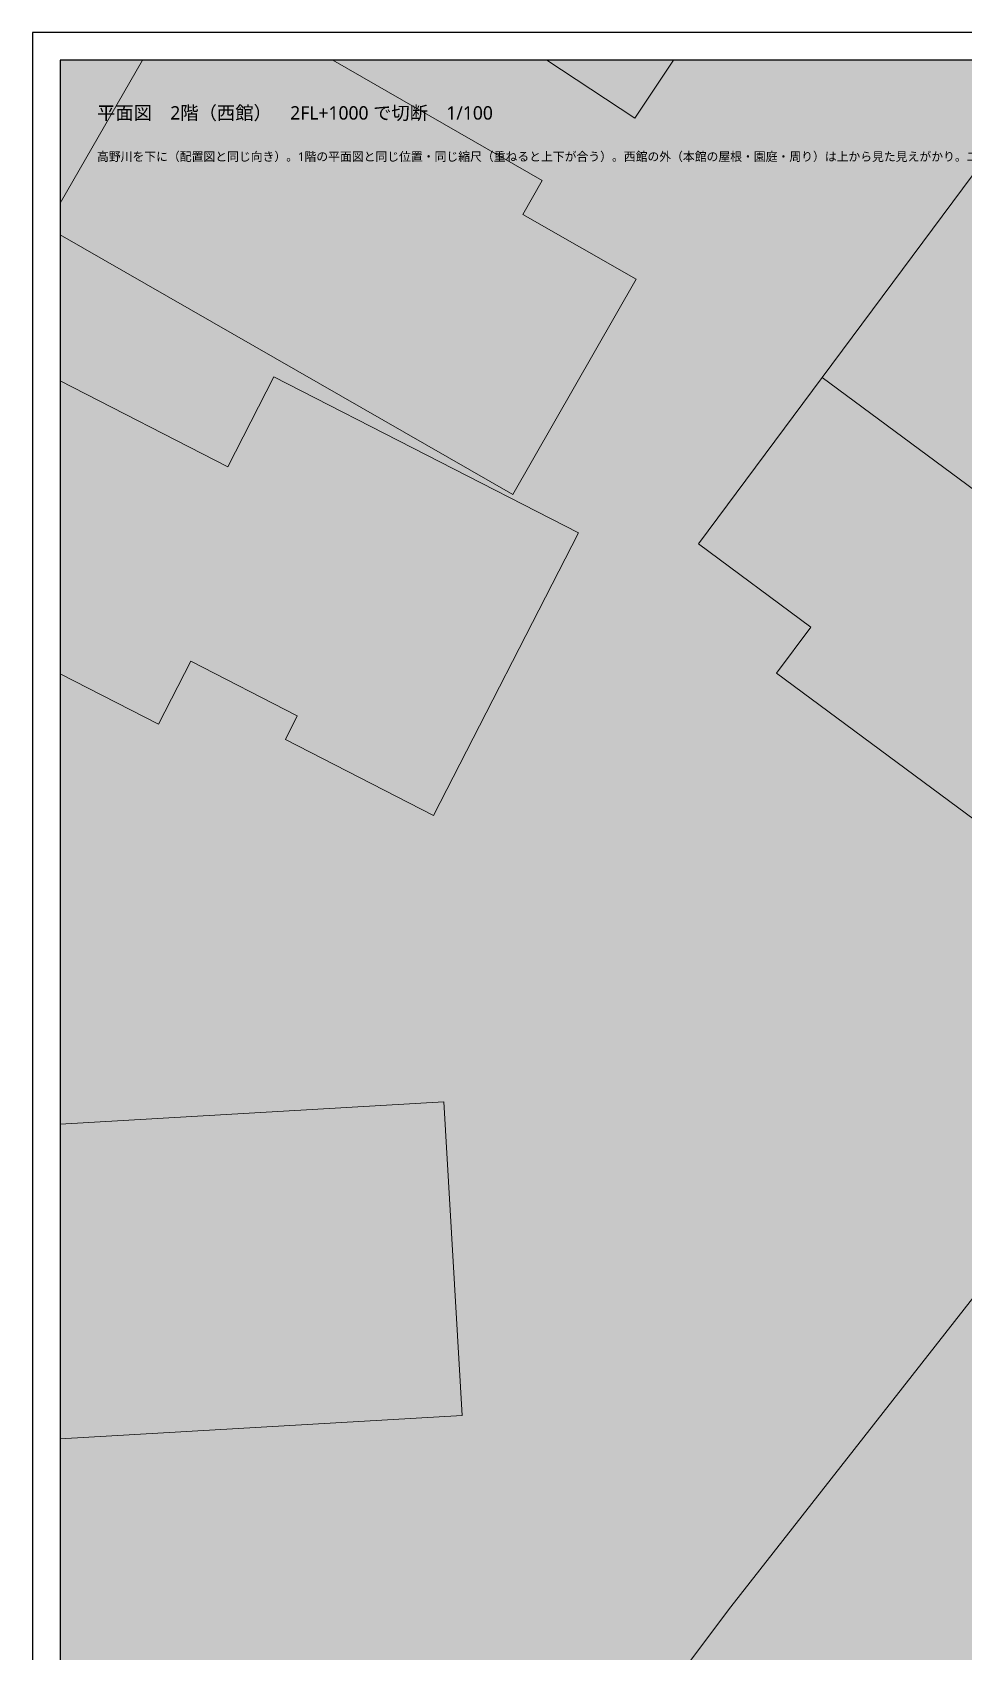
# Model space of a CAD drawing. Header units: millimetres. Extents: x -31757 to 121236, y -27283 to 59400.
# Drawn here: x 0 to 20179, y 24298 to 59400 of the extents above; entities that cross this region are included whole.
import ezdxf

# ---------------------------------------------------------------- set-up
doc = ezdxf.new("R2010")
doc.units = ezdxf.units.MM
for name, color, linetype, lineweight in [('30_敷地・外構', 8, 'Continuous', 9), ('80_図名・縮尺・方位', 7, 'Continuous', 18), ('90_図枠', 7, 'Continuous', 25)]:
    doc.layers.add(name, color=color, linetype=linetype, lineweight=lineweight)
doc.styles.add('JP', font='NotoSansCJKjp-Regular.otf')

msp = doc.modelspace()

# ---------------------------------------------------------------- hatches: boundary and pattern name
at = {"layer": '30_敷地・外構'}
for points in [[(2385, 58800), (6509, 58800), (11048, 56192), (10627, 55453), (13086, 54047), (10408, 49379), (600, 55010), (600, 55697)], [(76237, 56906), (43237, 56910), (13241, 12904), (13241, 12689), (8535, 3143), (7508, 600), (600, 600), (600, 6600), (3132, 6878), (4651, 9733), (7846, 15113), (9591, 17889), (15132, 25269), (23701, 36199), (24022, 37246), (24920, 38564), (24512, 38842), (24533, 38911), (22109, 41084), (34079, 57232), (31966, 58800), (76237, 58800)], [(13241, 12904), (13242, 907), (600, 908), (600, 58800), (83500, 58800), (83500, 903), (76239, 903), (76243, 56906), (43237, 56910)], [(13051, 57537), (11148, 58800), (13889, 58800)], [(25519, 45694), (17115, 51919), (21242, 57477), (29646, 51252)], [(600, 45497), (600, 51845), (4233, 49985), (5235, 51935), (11833, 48552), (8695, 42423), (5483, 44071), (5738, 44584), (3432, 45766), (2733, 44406)], [(16126, 45511), (16866, 46505), (14436, 48310), (17115, 51919), (25519, 45694), (22107, 41083)], [(9316, 29420), (600, 28912), (600, 35729), (8919, 36214)]]:
    msp.add_hatch(color=8, dxfattribs=at).paths.add_polyline_path(points)

# ---------------------------------------------------------------- linework, layer by layer
for points in [[(2385, 58800), (6509, 58800), (11048, 56192), (10627, 55453), (13086, 54047), (10408, 49379), (600, 55010), (600, 55697), (2385, 58800)], [(76237, 56906), (43237, 56910), (13241, 12904), (13241, 12689), (8535, 3143), (7508, 600), (600, 600), (600, 6600), (3132, 6878), (4651, 9733), (7846, 15113), (9591, 17889), (15132, 25269), (23701, 36199), (24022, 37246), (24920, 38564), (24512, 38842), (24533, 38911), (22109, 41084), (34079, 57232), (31966, 58800), (76237, 58800), (76237, 56906)], [(13241, 12904), (13242, 907), (600, 908), (600, 58800), (83500, 58800), (83500, 903), (76239, 903), (76243, 56906), (43237, 56910), (13241, 12904)], [(13051, 57537), (11148, 58800), (13889, 58800), (13051, 57537)], [(25519, 45694), (17115, 51919), (21242, 57477), (29646, 51252), (25519, 45694)], [(600, 45497), (600, 51845), (4233, 49985), (5235, 51935), (11833, 48552), (8695, 42423), (5483, 44071), (5738, 44584), (3432, 45766), (2733, 44406), (600, 45497)], [(16126, 45511), (16866, 46505), (14436, 48310), (17115, 51919), (25519, 45694), (22107, 41083), (16126, 45511)], [(9316, 29420), (600, 28912), (600, 35729), (8919, 36214), (9316, 29420)]]:
    msp.add_lwpolyline(points, dxfattribs=at)
at = {"layer": '90_図枠'}
for points in [[(0, 0), (84100, 0), (84100, 59400), (0, 59400)], [(600, 600), (83500, 600), (83500, 58800), (600, 58800)]]:
    msp.add_lwpolyline(points, close=True, dxfattribs=at)

# ---------------------------------------------------------------- texts
at = {"layer": '80_図名・縮尺・方位', "attachment_point": 1, "style": 'JP'}
for s, insert, char_height in [('平面図\u30002階（西館）\u30002FL+1000 で切断\u30001/100', (1400, 57800), 291.06), ('高野川を下に（配置図と同じ向き）。1階の平面図と同じ位置・同じ縮尺（重ねると上下が合う）。西館の外（本館の屋根・園庭・周り）は上から見た見えがかり。二点鎖線は屋根の外形（軒の線）。部屋の幅は壁の芯から芯', (1400, 56800), 187.866)]:
    msp.add_mtext(s, dxfattribs=dict(at, insert=insert, char_height=char_height))

doc.saveas('drawing.dxf')
